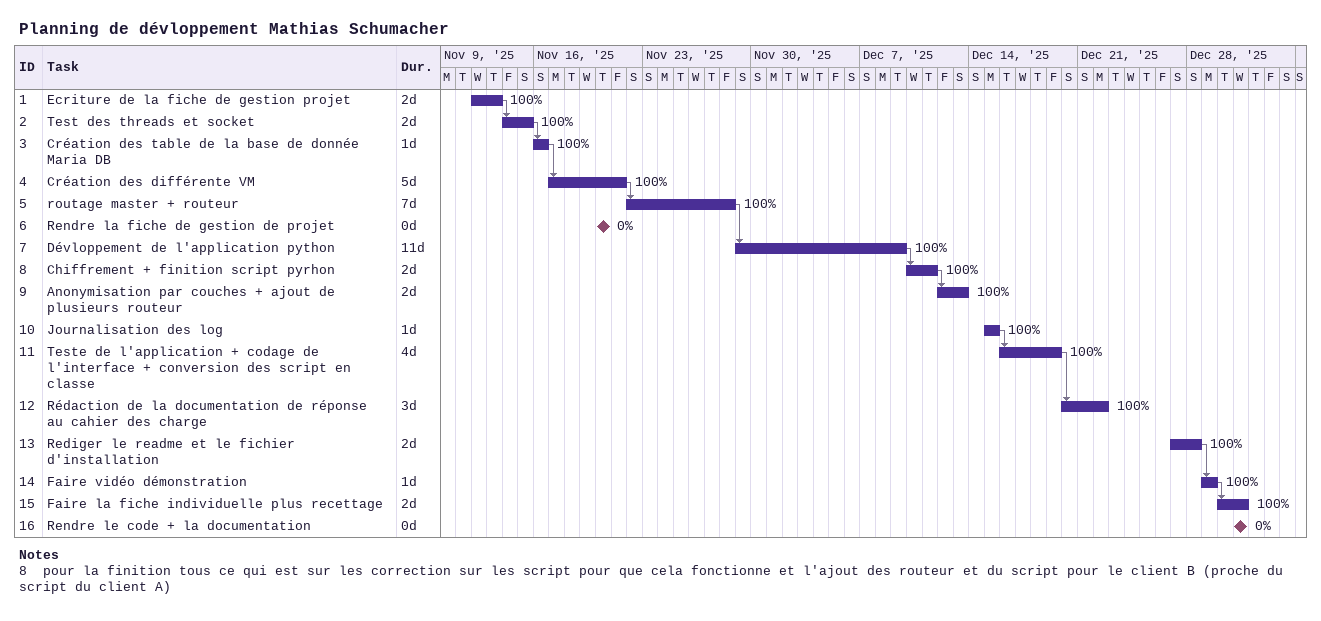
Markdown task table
Planning de dévloppement Mathias Schumacher

| ID | Task | Duration | Start | Finish | Predecessors | % complete |
|---|---|---|---|---|---|---|
| 1 | Ecriture de la fiche de gestion projet | 2d | 2025-11-12 | 2025-11-13 |  | 100 |
| 2 | Test des threads et socket | 2d | 2025-11-14 | 2025-11-15 | 1 | 100 |
| 3 | Création des table de la base de donnée Maria DB | 1d | 2025-11-16 | 2025-11-16 | 2 | 100 |
| 4 | Création des différente VM | 5d | 2025-11-17 | 2025-11-21 | 3 | 100 |
| 5 | routage master + routeur | 7d | 2025-11-22 | 2025-11-28 | 4 | 100 |
| 6 | Rendre la fiche de gestion de projet | 0d | 2025-11-20 | 2025-11-20 |  | 0 |
| 7 | Dévloppement de l'application python | 11d | 2025-11-29 | 2025-12-09 | 5 | 100 |
| 8 | Chiffrement + finition script pyrhon | 2d | 2025-12-10 | 2025-12-11 | 7 | 100 |
| 9 | Anonymisation par couches + ajout de plusieurs routeur | 2d | 2025-12-12 | 2025-12-13 | 8 | 100 |
| 10 | Journalisation des log | 1d | 2025-12-15 | 2025-12-15 |  | 100 |
| 11 | Teste de l'application + codage de l'interface + conversion des script en classe | 4d | 2025-12-16 | 2025-12-19 | 10 | 100 |
| 12 | Rédaction de la documentation de réponse au cahier des charge | 3d | 2025-12-20 | 2025-12-22 | 11 | 100 |
| 13 | Rediger le readme et le fichier d'installation | 2d | 2025-12-27 | 2025-12-28 |  | 100 |
| 14 | Faire vidéo démonstration | 1d | 2025-12-29 | 2025-12-29 | 13 | 100 |
| 15 | Faire la fiche individuelle plus recettage | 2d | 2025-12-30 | 2025-12-31 | 14 | 100 |
| 16 | Rendre le code + la documentation | 0d | 2025-12-31 | 2025-12-31 |  | 0 |

Notes
- 8: pour la finition tous ce qui est sur les correction sur les script pour que cela fonctionne et l'ajout des routeur et du script pour le client B (proche du script du client A)
